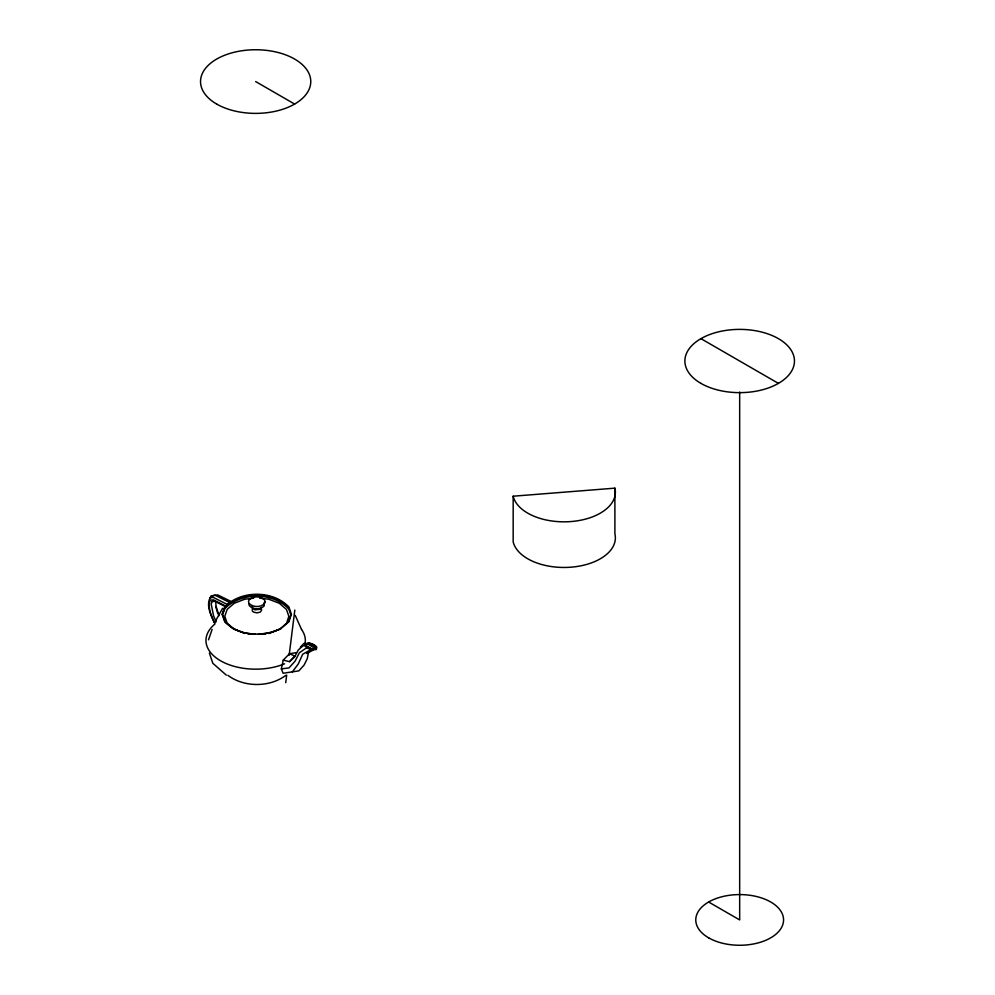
<?xml version="1.0" encoding="UTF-8"?>
<svg xmlns="http://www.w3.org/2000/svg" width="995" height="995" viewBox="0 0 995 995"><rect width="100%" height="100%" fill="white"/><g stroke="black" fill="none" stroke-linecap="round" stroke-linejoin="round"><path stroke-width="1.49" d="M285.727 682.669L286.672 675.107M289.135 655.444L294.818 610.072M306.721 653.528L314.246 649.524L316.248 649.536L316.808 647.198L313.848 644.884L309.582 643.342L305.987 643.591L306.025 645.718L312.144 649.001L309.942 648.74M305.987 643.591L305.664 645.593L308.612 647.907L312.865 649.474L316.485 649.225M308.537 652.086L307.244 658.765L304.035 665.157L298.836 670.879L283.102 673.254L281.349 668.901L283.252 660.108L289.47 653.752L296.162 652.658M209.671 597.983L213.266 597.398L227.507 604.537L229.932 602.622L215.019 595.221L211.288 595.955C205.231 603.791 210.617 614.723 214.236 622.572M261.598 607.348L260.242 609.276L255.093 609.835L252.407 608.281L252.419 606.191M288.351 622.173L290.851 614.81M252.344 608.965L252.332 611.092L253.426 612.037L256.909 612.883L260.304 612.099L261.673 610.134L261.299 609.064M208.515 639.81L212.122 629.4M214.995 600.905L212.221 601.403L211.201 604.064L213.564 615.805L216.164 621.887M222.208 614.699L224.671 608.679C241.462 592.087 272.207 591.851 288.749 608.89M214.721 622.397L222.606 608.268M292.331 671.923L298.301 663.926L302.642 654.312L310.154 649.996L312.865 649.474M283.252 660.108L289.545 661.675L294.756 655.991L289.47 653.752M300.353 647.21L303.811 643.491L305.055 643.342M289.545 661.675L294.719 656.824L298.276 649.971L302.99 645.842L304.507 645.631L307.579 648.205L312.181 649.897M285.776 675.356C269.67 687.57 243.937 687.495 227.855 675.282M281.237 628.405C263.414 637.098 238.999 636.638 224.696 621.601L222.159 614.151L224.795 606.714C241.312 590.072 272.369 590.097 288.824 606.813L291.411 614.288L288.861 621.775L280.839 628.691L269.583 633.007L258.265 634.275M268.849 633.492L279.446 629.425L286.51 623.293L288.861 616.353L286.46 609.425L279.321 603.293L268.675 599.189L259.683 598.169M308.102 644.275L309.271 643.84L312.878 645.158L315.403 647.111L312.903 647.036L308.102 644.275L305.552 644.499M211.288 595.955L217.644 594.873L230.753 601.316M281.349 668.901L288.985 667.919L295.017 661.227L299.42 652.732L305.751 648.379L307.579 648.205M253.688 598.182L244.695 599.239L234.198 603.306L227.183 609.35L224.783 616.253L227.134 623.168L234.248 629.313L244.869 633.442M261.349 634.325L265.852 633.827M310.987 645.369L312.878 645.158M513.171 496.206L614.898 488.159L614.898 533.793A51.342 29.639 0 0 1 571.006 567.187A51.342 29.639 0 0 1 513.171 541.852L513.171 496.206A51.342 29.639 0 0 0 571.006 521.554A51.342 29.639 0 0 0 614.898 488.159M306.261 644.039L309.271 643.84M307.878 643.019C309.52 641.962 320.116 647.683 315.079 647.148M212.221 601.403L215.194 601.453L225.28 606.614M312.293 644.611L313.711 644.661M312.517 648.516L315.166 648.802M247.854 633.79L252.357 634.312M255.429 634.275L244.123 632.957L232.842 628.579L225.106 621.962L222.544 614.562L225.243 607.311C241.598 590.943 272.07 590.881 288.301 607.447L290.901 615.109M226.313 606.378L213.477 599.861L210.206 600.122C207.321 608.082 211.786 616.577 215.019 623.79M255.653 81.565L294.619 104.065M700.94 338.648L778.413 383.386M708.651 902.017L739.671 919.927L739.671 392.067M226.35 675.157L212.843 663.304L209.373 653.081M295.241 615.407L301.522 629.437M219.037 615.681L216.176 606.689L215.592 601.527M264.16 602.522L264.173 605.98C260.392 609.835 253.215 609.674 249.471 605.868L248.874 604.139M215.679 606.465L217.843 613.741M284.595 663.802A49.688 28.693 0 0 1 220.927 660.991A49.688 28.693 0 0 1 214.584 624.313M301.56 629.499A49.688 28.693 0 0 1 304.731 644.971M265.143 601.751L264.521 603.567C260.566 607.597 253.053 607.447 249.111 603.443L248.489 601.639L249.123 599.823C253.091 595.831 260.578 595.955 264.521 599.948L265.143 601.751M216.686 104.065A55.111 31.815 0 0 0 308.885 89.811A55.111 31.815 0 0 0 241.387 50.832A55.111 31.815 0 0 0 216.686 104.065M708.651 937.837A43.867 25.323 0 0 0 782.058 926.482A43.867 25.323 0 0 0 728.315 895.45A43.867 25.323 0 0 0 708.651 937.837M700.94 383.386A54.787 31.629 0 0 0 792.592 369.207A54.787 31.629 0 0 0 725.492 330.464A54.787 31.629 0 0 0 700.94 383.386"/></g></svg>
